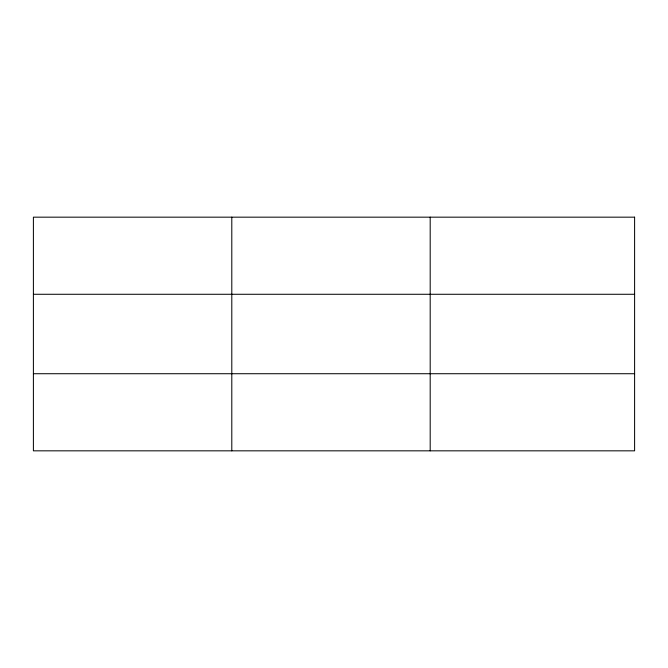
<?xml version="1.0" encoding="UTF-8"?>
<svg xmlns="http://www.w3.org/2000/svg" width="668" height="668" viewBox="0 0 668 668"><rect width="100%" height="100%" fill="white"/><g stroke="black" fill="none" stroke-linecap="round" stroke-linejoin="round"><path stroke-width="1" d="M231.796 450.833L231.796 217.167M430.192 450.833L430.192 217.167M33.4 294.279L634.6 294.279M33.4 373.721L634.6 373.721M634.6 217.167L634.6 450.833L33.4 450.833L33.4 217.167L634.6 217.167"/></g></svg>
